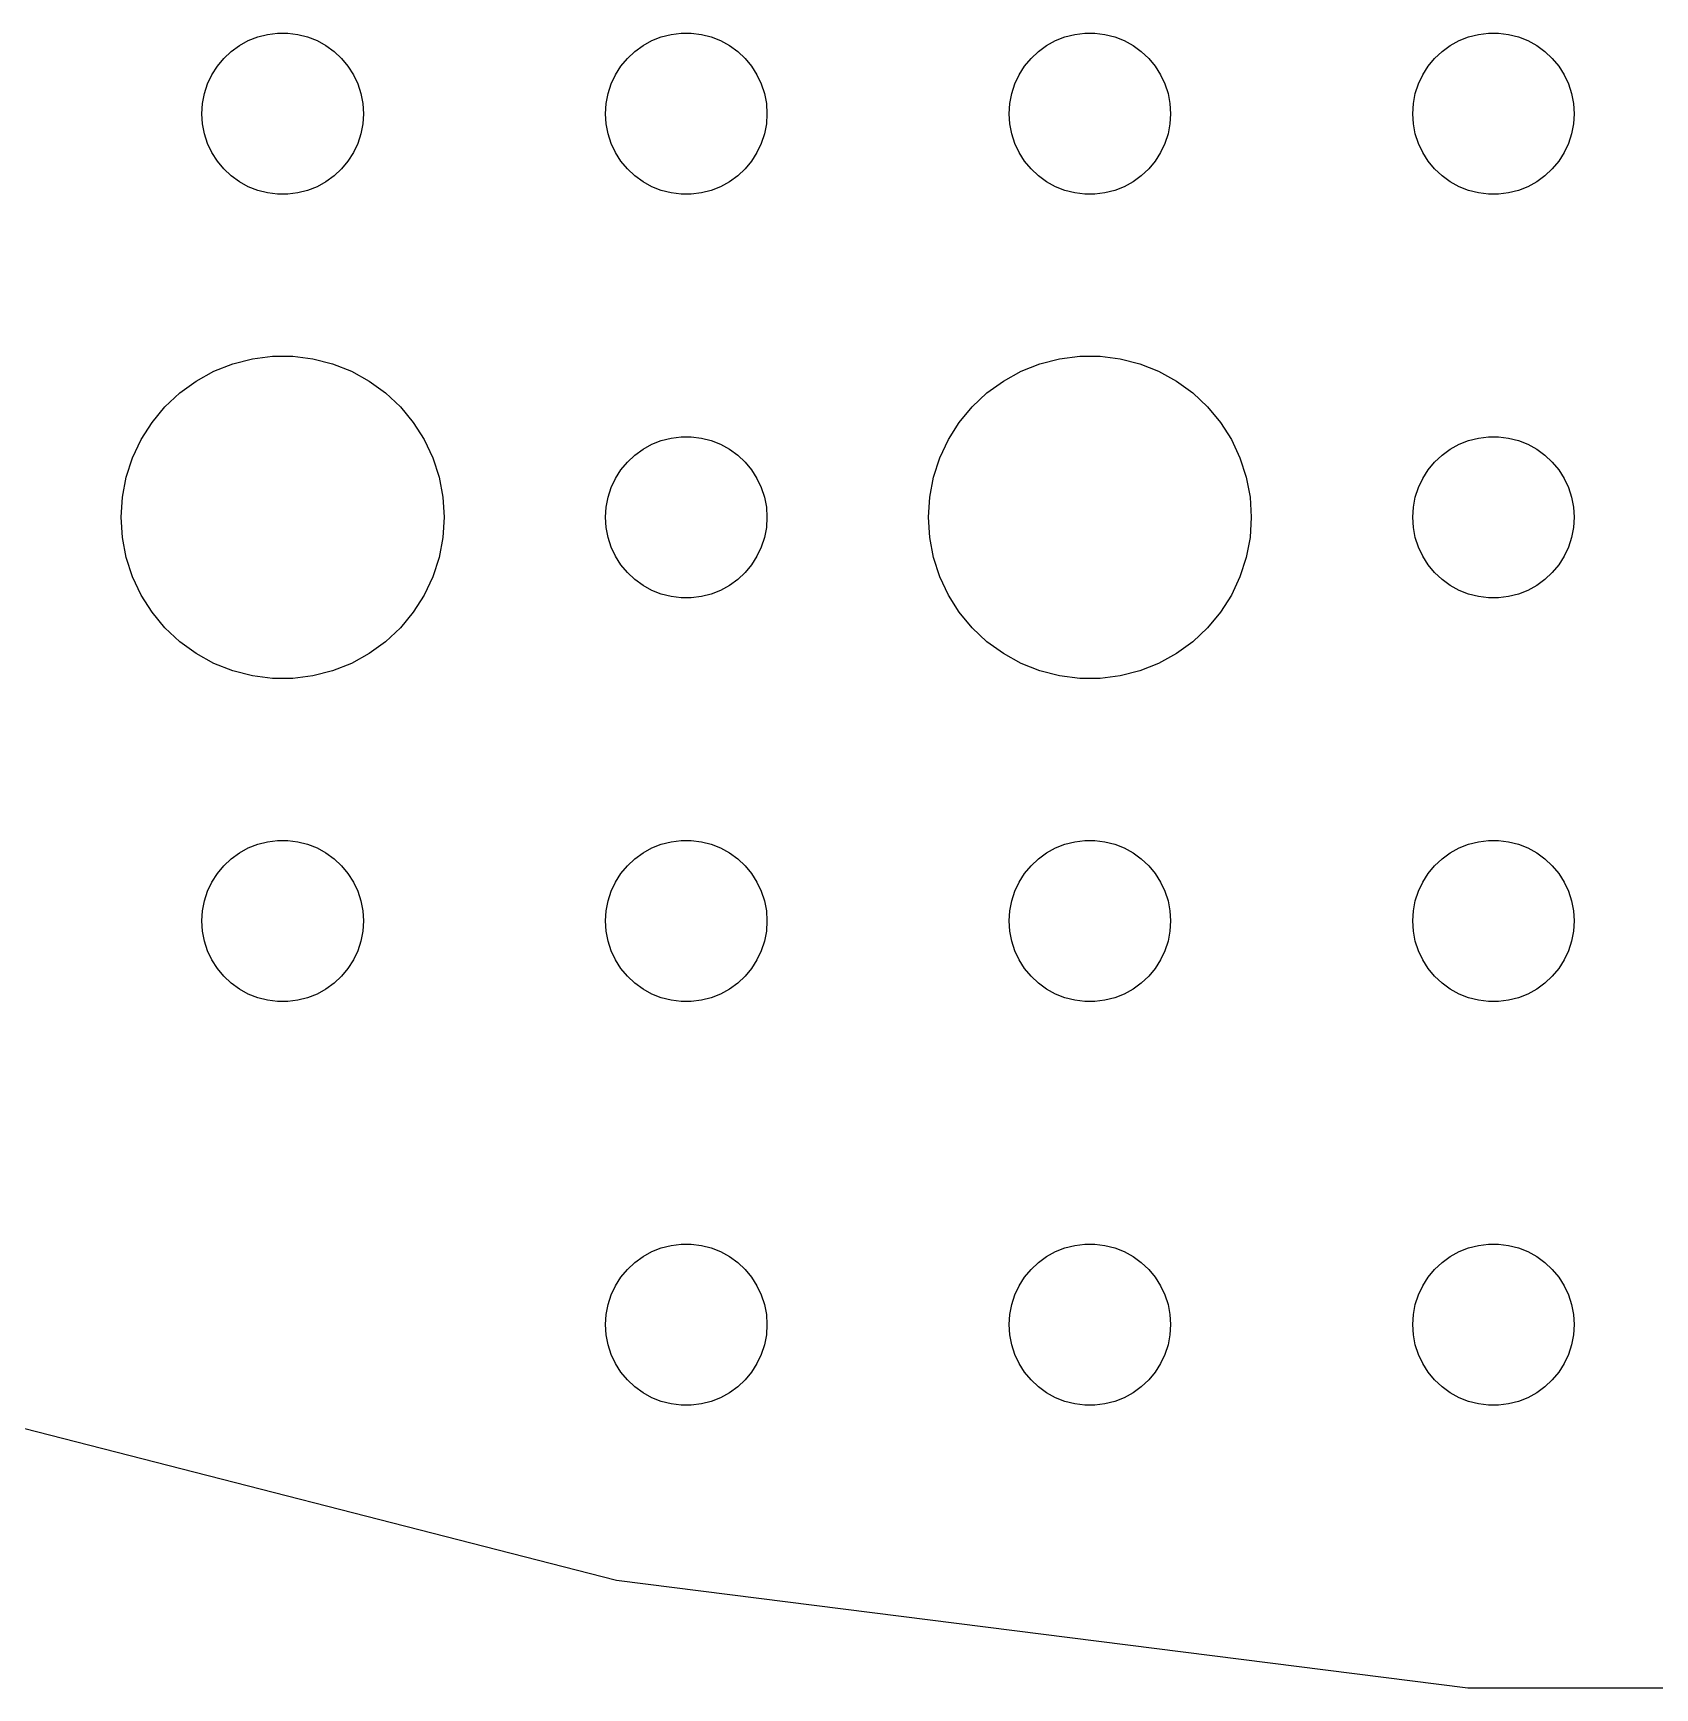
# Model space of a CAD drawing. Header units: metres. Extents: x -127 to 127, y -127 to 127.
# Drawn here: x -34.64 to -4.5, y -126.75 to -96 of the extents above; entities that cross this region are included whole.
import ezdxf

# ---------------------------------------------------------------- set-up
doc = ezdxf.new("R2010")
doc.units = ezdxf.units.M

msp = doc.modelspace()

# ---------------------------------------------------------------- linework, layer by layer
for p, q in [((-30.9561, -96.3442), (-30.8037, -96.2335)), ((-30.8037, -96.2335), (-30.6387, -96.1428)), ((-30.6387, -96.1428), (-30.4635, -96.0734)), ((-30.4635, -96.0734), (-30.2811, -96.0266)), ((-30.2811, -96.0266), (-30.0942, -96.003)), ((-30.0942, -96.003), (-29.9058, -96.003)), ((-29.9058, -96.003), (-29.7189, -96.0266)), ((-29.7189, -96.0266), (-29.5365, -96.0734)), ((-29.5365, -96.0734), (-29.3613, -96.1428)), ((-29.3613, -96.1428), (-29.1963, -96.2335)), ((-29.1963, -96.2335), (-29.0439, -96.3442)), ((-23.4561, -96.3442), (-23.3037, -96.2335)), ((-23.3037, -96.2335), (-23.1387, -96.1428)), ((-23.1387, -96.1428), (-22.9635, -96.0734)), ((-22.9635, -96.0734), (-22.7811, -96.0266)), ((-22.7811, -96.0266), (-22.5942, -96.003)), ((-22.5942, -96.003), (-22.4058, -96.003)), ((-22.4058, -96.003), (-22.2189, -96.0266)), ((-22.2189, -96.0266), (-22.0365, -96.0734)), ((-22.0365, -96.0734), (-21.8613, -96.1428)), ((-21.8613, -96.1428), (-21.6963, -96.2335)), ((-21.6963, -96.2335), (-21.5439, -96.3442)), ((-15.9561, -96.3442), (-15.8037, -96.2335)), ((-15.8037, -96.2335), (-15.6387, -96.1428)), ((-15.6387, -96.1428), (-15.4635, -96.0734)), ((-15.4635, -96.0734), (-15.2811, -96.0266)), ((-15.2811, -96.0266), (-15.0942, -96.003)), ((-15.0942, -96.003), (-14.9058, -96.003)), ((-14.9058, -96.003), (-14.7189, -96.0266)), ((-14.7189, -96.0266), (-14.5365, -96.0734)), ((-14.5365, -96.0734), (-14.3613, -96.1428)), ((-14.3613, -96.1428), (-14.1963, -96.2335)), ((-14.1963, -96.2335), (-14.0439, -96.3442)), ((-8.45613, -96.3442), (-8.30373, -96.2335)), ((-8.30373, -96.2335), (-8.13866, -96.1428)), ((-8.13866, -96.1428), (-7.96352, -96.0734)), ((-7.96352, -96.0734), (-7.78107, -96.0266)), ((-7.78107, -96.0266), (-7.59418, -96.003)), ((-7.59418, -96.003), (-7.40581, -96.003)), ((-7.40581, -96.003), (-7.21892, -96.0266)), ((-7.21892, -96.0266), (-7.03647, -96.0734)), ((-7.03647, -96.0734), (-6.86133, -96.1428)), ((-6.86133, -96.1428), (-6.69626, -96.2335)), ((-6.69626, -96.2335), (-6.54385, -96.3442)), ((-31.2135, -96.6183), (-31.0934, -96.4732)), ((-31.0934, -96.4732), (-30.9561, -96.3442)), ((-29.0439, -96.3442), (-28.9065, -96.4732)), ((-28.9065, -96.4732), (-28.7865, -96.6183)), ((-23.7135, -96.6183), (-23.5934, -96.4732)), ((-23.5934, -96.4732), (-23.4561, -96.3442)), ((-21.5439, -96.3442), (-21.4065, -96.4732)), ((-21.4065, -96.4732), (-21.2865, -96.6183)), ((-16.2135, -96.6183), (-16.0934, -96.4732)), ((-16.0934, -96.4732), (-15.9561, -96.3442)), ((-14.0439, -96.3442), (-13.9065, -96.4732)), ((-13.9065, -96.4732), (-13.7865, -96.6183)), ((-8.71352, -96.6183), (-8.59344, -96.4732)), ((-8.59344, -96.4732), (-8.45613, -96.3442)), ((-6.54385, -96.3442), (-6.40654, -96.4732)), ((-6.40654, -96.4732), (-6.28647, -96.6183)), ((-31.3947, -96.9478), (-31.3145, -96.7774)), ((-31.3145, -96.7774), (-31.2135, -96.6183)), ((-28.7865, -96.6183), (-28.6855, -96.7774)), ((-28.6855, -96.7774), (-28.6053, -96.9478)), ((-23.8947, -96.9478), (-23.8145, -96.7774)), ((-23.8145, -96.7774), (-23.7135, -96.6183)), ((-21.2865, -96.6183), (-21.1855, -96.7774)), ((-21.1855, -96.7774), (-21.1053, -96.9478)), ((-16.3947, -96.9478), (-16.3145, -96.7774)), ((-16.3145, -96.7774), (-16.2135, -96.6183)), ((-13.7865, -96.6183), (-13.6855, -96.7774)), ((-13.6855, -96.7774), (-13.6053, -96.9478)), ((-8.89465, -96.9478), (-8.81445, -96.7774)), ((-8.81445, -96.7774), (-8.71352, -96.6183)), ((-6.28647, -96.6183), (-6.18553, -96.7774)), ((-6.18553, -96.7774), (-6.10533, -96.9478)), ((-31.4882, -97.312), (-31.4529, -97.127)), ((-31.4529, -97.127), (-31.3947, -96.9478)), ((-28.6053, -96.9478), (-28.5471, -97.127)), ((-28.5471, -97.127), (-28.5118, -97.312)), ((-23.9882, -97.312), (-23.9529, -97.127)), ((-23.9529, -97.127), (-23.8947, -96.9478)), ((-21.1053, -96.9478), (-21.0471, -97.127)), ((-21.0471, -97.127), (-21.0118, -97.312)), ((-16.4882, -97.312), (-16.4529, -97.127)), ((-16.4529, -97.127), (-16.3947, -96.9478)), ((-13.6053, -96.9478), (-13.5471, -97.127)), ((-13.5471, -97.127), (-13.5118, -97.312)), ((-8.98816, -97.312), (-8.95287, -97.127)), ((-8.95287, -97.127), (-8.89465, -96.9478)), ((-6.10533, -96.9478), (-6.04712, -97.127)), ((-6.04712, -97.127), (-6.01183, -97.312)), ((-31.5, -97.5), (-31.4882, -97.312)), ((-28.5118, -97.312), (-28.5, -97.5)), ((-24, -97.5), (-23.9882, -97.312)), ((-21.0118, -97.312), (-21, -97.5)), ((-16.5, -97.5), (-16.4882, -97.312)), ((-13.5118, -97.312), (-13.5, -97.5)), ((-9, -97.5), (-8.98816, -97.312)), ((-6.01183, -97.312), (-6, -97.5)), ((-31.4882, -97.688), (-31.5, -97.5)), ((-31.4529, -97.873), (-31.4882, -97.688)), ((-28.5118, -97.688), (-28.5471, -97.873)), ((-28.5, -97.5), (-28.5118, -97.688)), ((-23.9882, -97.688), (-24, -97.5)), ((-23.9529, -97.873), (-23.9882, -97.688)), ((-21.0118, -97.688), (-21.0471, -97.873)), ((-21, -97.5), (-21.0118, -97.688)), ((-16.4882, -97.688), (-16.5, -97.5)), ((-16.4529, -97.873), (-16.4882, -97.688)), ((-13.5118, -97.688), (-13.5471, -97.873)), ((-13.5, -97.5), (-13.5118, -97.688)), ((-8.98816, -97.688), (-9, -97.5)), ((-8.95287, -97.873), (-8.98816, -97.688)), ((-6.01183, -97.688), (-6.04712, -97.873)), ((-6, -97.5), (-6.01183, -97.688)), ((-31.3947, -98.0522), (-31.4529, -97.873)), ((-31.3145, -98.2226), (-31.3947, -98.0522)), ((-28.6053, -98.0522), (-28.6855, -98.2226)), ((-28.5471, -97.873), (-28.6053, -98.0522)), ((-23.8947, -98.0522), (-23.9529, -97.873)), ((-23.8145, -98.2226), (-23.8947, -98.0522)), ((-21.1053, -98.0522), (-21.1855, -98.2226)), ((-21.0471, -97.873), (-21.1053, -98.0522)), ((-16.3947, -98.0522), (-16.4529, -97.873)), ((-16.3145, -98.2226), (-16.3947, -98.0522)), ((-13.6053, -98.0522), (-13.6855, -98.2226)), ((-13.5471, -97.873), (-13.6053, -98.0522)), ((-8.89465, -98.0522), (-8.95287, -97.873)), ((-8.81445, -98.2226), (-8.89465, -98.0522)), ((-6.10533, -98.0522), (-6.18553, -98.2226)), ((-6.04712, -97.873), (-6.10533, -98.0522)), ((-31.2135, -98.3817), (-31.3145, -98.2226)), ((-31.0934, -98.5268), (-31.2135, -98.3817)), ((-28.7865, -98.3817), (-28.9065, -98.5268)), ((-28.6855, -98.2226), (-28.7865, -98.3817)), ((-23.7135, -98.3817), (-23.8145, -98.2226)), ((-23.5934, -98.5268), (-23.7135, -98.3817)), ((-21.2865, -98.3817), (-21.4065, -98.5268)), ((-21.1855, -98.2226), (-21.2865, -98.3817)), ((-16.2135, -98.3817), (-16.3145, -98.2226)), ((-16.0934, -98.5268), (-16.2135, -98.3817)), ((-13.7865, -98.3817), (-13.9065, -98.5268)), ((-13.6855, -98.2226), (-13.7865, -98.3817)), ((-8.71352, -98.3817), (-8.81445, -98.2226)), ((-8.59344, -98.5268), (-8.71352, -98.3817)), ((-6.28647, -98.3817), (-6.40654, -98.5268)), ((-6.18553, -98.2226), (-6.28647, -98.3817)), ((-30.9561, -98.6558), (-31.0934, -98.5268)), ((-30.8037, -98.7665), (-30.9561, -98.6558)), ((-29.0439, -98.6558), (-29.1963, -98.7665)), ((-28.9065, -98.5268), (-29.0439, -98.6558)), ((-23.4561, -98.6558), (-23.5934, -98.5268)), ((-23.3037, -98.7665), (-23.4561, -98.6558)), ((-21.5439, -98.6558), (-21.6963, -98.7665)), ((-21.4065, -98.5268), (-21.5439, -98.6558)), ((-15.9561, -98.6558), (-16.0934, -98.5268)), ((-15.8037, -98.7665), (-15.9561, -98.6558)), ((-14.0439, -98.6558), (-14.1963, -98.7665)), ((-13.9065, -98.5268), (-14.0439, -98.6558)), ((-8.45613, -98.6558), (-8.59344, -98.5268)), ((-8.30373, -98.7665), (-8.45613, -98.6558)), ((-6.54385, -98.6558), (-6.69626, -98.7665)), ((-6.40654, -98.5268), (-6.54385, -98.6558)), ((-30.6387, -98.8572), (-30.8037, -98.7665)), ((-30.4635, -98.9266), (-30.6387, -98.8572)), ((-30.2811, -98.9734), (-30.4635, -98.9266)), ((-30.0942, -98.997), (-30.2811, -98.9734)), ((-29.9058, -98.997), (-30.0942, -98.997)), ((-29.7189, -98.9734), (-29.9058, -98.997)), ((-29.5365, -98.9266), (-29.7189, -98.9734)), ((-29.3613, -98.8572), (-29.5365, -98.9266)), ((-29.1963, -98.7665), (-29.3613, -98.8572)), ((-23.1387, -98.8572), (-23.3037, -98.7665)), ((-22.9635, -98.9266), (-23.1387, -98.8572)), ((-22.7811, -98.9734), (-22.9635, -98.9266)), ((-22.5942, -98.997), (-22.7811, -98.9734)), ((-22.4058, -98.997), (-22.5942, -98.997)), ((-22.2189, -98.9734), (-22.4058, -98.997)), ((-22.0365, -98.9266), (-22.2189, -98.9734)), ((-21.8613, -98.8572), (-22.0365, -98.9266)), ((-21.6963, -98.7665), (-21.8613, -98.8572)), ((-15.6387, -98.8572), (-15.8037, -98.7665)), ((-15.4635, -98.9266), (-15.6387, -98.8572)), ((-15.2811, -98.9734), (-15.4635, -98.9266)), ((-15.0942, -98.997), (-15.2811, -98.9734)), ((-14.9058, -98.997), (-15.0942, -98.997)), ((-14.7189, -98.9734), (-14.9058, -98.997)), ((-14.5365, -98.9266), (-14.7189, -98.9734)), ((-14.3613, -98.8572), (-14.5365, -98.9266)), ((-14.1963, -98.7665), (-14.3613, -98.8572)), ((-8.13866, -98.8572), (-8.30373, -98.7665)), ((-7.96352, -98.9266), (-8.13866, -98.8572)), ((-7.78107, -98.9734), (-7.96352, -98.9266)), ((-7.59418, -98.997), (-7.78107, -98.9734)), ((-7.40581, -98.997), (-7.59418, -98.997)), ((-7.21892, -98.9734), (-7.40581, -98.997)), ((-7.03647, -98.9266), (-7.21892, -98.9734)), ((-6.86133, -98.8572), (-7.03647, -98.9266)), ((-6.69626, -98.7665), (-6.86133, -98.8572)), ((-30.927, -102.147), (-30.5621, -102.053)), ((-30.5621, -102.053), (-30.1884, -102.006)), ((-30.1884, -102.006), (-29.8116, -102.006)), ((-29.8116, -102.006), (-29.4379, -102.053)), ((-29.4379, -102.053), (-29.0729, -102.147)), ((-15.927, -102.147), (-15.5621, -102.053)), ((-15.5621, -102.053), (-15.1884, -102.006)), ((-15.1884, -102.006), (-14.8116, -102.006)), ((-14.8116, -102.006), (-14.4379, -102.053)), ((-14.4379, -102.053), (-14.0729, -102.147)), ((-31.6075, -102.467), (-31.2773, -102.286)), ((-31.2773, -102.286), (-30.927, -102.147)), ((-29.0729, -102.147), (-28.7227, -102.286)), ((-28.7227, -102.286), (-28.3925, -102.467)), ((-16.6075, -102.467), (-16.2773, -102.286)), ((-16.2773, -102.286), (-15.927, -102.147)), ((-14.0729, -102.147), (-13.7227, -102.286)), ((-13.7227, -102.286), (-13.3925, -102.467)), ((-32.1869, -102.946), (-31.9123, -102.688)), ((-31.9123, -102.688), (-31.6075, -102.467)), ((-28.3925, -102.467), (-28.0877, -102.688)), ((-28.0877, -102.688), (-27.8131, -102.946)), ((-17.1869, -102.946), (-16.9123, -102.688)), ((-16.9123, -102.688), (-16.6075, -102.467)), ((-13.3925, -102.467), (-13.0877, -102.688)), ((-13.0877, -102.688), (-12.8131, -102.946)), ((-32.427, -103.237), (-32.1869, -102.946)), ((-27.8131, -102.946), (-27.5729, -103.237)), ((-17.427, -103.237), (-17.1869, -102.946)), ((-12.8131, -102.946), (-12.5729, -103.237)), ((-32.6289, -103.555), (-32.427, -103.237)), ((-27.5729, -103.237), (-27.3711, -103.555)), ((-17.6289, -103.555), (-17.427, -103.237)), ((-12.5729, -103.237), (-12.3711, -103.555)), ((-32.7893, -103.896), (-32.6289, -103.555)), ((-27.3711, -103.555), (-27.2107, -103.896)), ((-23.1387, -103.643), (-22.9635, -103.573)), ((-22.9635, -103.573), (-22.7811, -103.527)), ((-22.7811, -103.527), (-22.5942, -103.503)), ((-22.5942, -103.503), (-22.4058, -103.503)), ((-22.4058, -103.503), (-22.2189, -103.527)), ((-22.2189, -103.527), (-22.0365, -103.573)), ((-22.0365, -103.573), (-21.8613, -103.643)), ((-17.7893, -103.896), (-17.6289, -103.555)), ((-12.3711, -103.555), (-12.2107, -103.896)), ((-8.13866, -103.643), (-7.96352, -103.573)), ((-7.96352, -103.573), (-7.78107, -103.527)), ((-7.78107, -103.527), (-7.59418, -103.503)), ((-7.59418, -103.503), (-7.40581, -103.503)), ((-7.40581, -103.503), (-7.21892, -103.527)), ((-7.21892, -103.527), (-7.03647, -103.573)), ((-7.03647, -103.573), (-6.86133, -103.643)), ((-32.9057, -104.254), (-32.7893, -103.896)), ((-27.2107, -103.896), (-27.0942, -104.254)), ((-23.5934, -103.973), (-23.4561, -103.844)), ((-23.4561, -103.844), (-23.3037, -103.734)), ((-23.3037, -103.734), (-23.1387, -103.643)), ((-21.8613, -103.643), (-21.6963, -103.734)), ((-21.6963, -103.734), (-21.5439, -103.844)), ((-21.5439, -103.844), (-21.4065, -103.973)), ((-17.9057, -104.254), (-17.7893, -103.896)), ((-12.2107, -103.896), (-12.0942, -104.254)), ((-8.59344, -103.973), (-8.45613, -103.844)), ((-8.45613, -103.844), (-8.30373, -103.734)), ((-8.30373, -103.734), (-8.13866, -103.643)), ((-6.86133, -103.643), (-6.69626, -103.734)), ((-6.69626, -103.734), (-6.54385, -103.844)), ((-6.54385, -103.844), (-6.40654, -103.973)), ((-23.8145, -104.277), (-23.7135, -104.118)), ((-23.7135, -104.118), (-23.5934, -103.973)), ((-21.4065, -103.973), (-21.2865, -104.118)), ((-21.2865, -104.118), (-21.1855, -104.277)), ((-8.81445, -104.277), (-8.71352, -104.118)), ((-8.71352, -104.118), (-8.59344, -103.973)), ((-6.40654, -103.973), (-6.28647, -104.118)), ((-6.28647, -104.118), (-6.18553, -104.277)), ((-32.9763, -104.624), (-32.9057, -104.254)), ((-27.0942, -104.254), (-27.0237, -104.624)), ((-23.9529, -104.627), (-23.8947, -104.448)), ((-23.8947, -104.448), (-23.8145, -104.277)), ((-21.1855, -104.277), (-21.1053, -104.448)), ((-21.1053, -104.448), (-21.0471, -104.627)), ((-17.9763, -104.624), (-17.9057, -104.254)), ((-12.0942, -104.254), (-12.0237, -104.624)), ((-8.95287, -104.627), (-8.89465, -104.448)), ((-8.89465, -104.448), (-8.81445, -104.277)), ((-6.18553, -104.277), (-6.10533, -104.448)), ((-6.10533, -104.448), (-6.04712, -104.627)), ((-33, -105), (-32.9763, -104.624)), ((-27.0237, -104.624), (-27, -105)), ((-24, -105), (-23.9882, -104.812)), ((-23.9882, -104.812), (-23.9529, -104.627)), ((-21.0471, -104.627), (-21.0118, -104.812)), ((-21.0118, -104.812), (-21, -105)), ((-18, -105), (-17.9763, -104.624)), ((-12.0237, -104.624), (-12, -105)), ((-9, -105), (-8.98816, -104.812)), ((-8.98816, -104.812), (-8.95287, -104.627)), ((-6.04712, -104.627), (-6.01183, -104.812)), ((-6.01183, -104.812), (-6, -105)), ((-32.9763, -105.376), (-33, -105)), ((-27, -105), (-27.0237, -105.376)), ((-23.9882, -105.188), (-24, -105)), ((-21, -105), (-21.0118, -105.188)), ((-17.9763, -105.376), (-18, -105)), ((-12, -105), (-12.0237, -105.376)), ((-8.98816, -105.188), (-9, -105)), ((-6, -105), (-6.01183, -105.188)), ((-32.9057, -105.746), (-32.9763, -105.376)), ((-27.0237, -105.376), (-27.0942, -105.746)), ((-23.9529, -105.373), (-23.9882, -105.188)), ((-23.8947, -105.552), (-23.9529, -105.373)), ((-21.0471, -105.373), (-21.1053, -105.552)), ((-21.0118, -105.188), (-21.0471, -105.373)), ((-17.9057, -105.746), (-17.9763, -105.376)), ((-12.0237, -105.376), (-12.0942, -105.746)), ((-8.95287, -105.373), (-8.98816, -105.188)), ((-8.89465, -105.552), (-8.95287, -105.373)), ((-6.04712, -105.373), (-6.10533, -105.552)), ((-6.01183, -105.188), (-6.04712, -105.373)), ((-32.7893, -106.104), (-32.9057, -105.746)), ((-27.0942, -105.746), (-27.2107, -106.104)), ((-23.8145, -105.723), (-23.8947, -105.552)), ((-23.7135, -105.882), (-23.8145, -105.723)), ((-21.1855, -105.723), (-21.2865, -105.882)), ((-21.1053, -105.552), (-21.1855, -105.723)), ((-17.7893, -106.104), (-17.9057, -105.746)), ((-12.0942, -105.746), (-12.2107, -106.104)), ((-8.81445, -105.723), (-8.89465, -105.552)), ((-8.71352, -105.882), (-8.81445, -105.723)), ((-6.18553, -105.723), (-6.28647, -105.882)), ((-6.10533, -105.552), (-6.18553, -105.723)), ((-23.5934, -106.027), (-23.7135, -105.882)), ((-23.4561, -106.156), (-23.5934, -106.027)), ((-21.4065, -106.027), (-21.5439, -106.156)), ((-21.2865, -105.882), (-21.4065, -106.027)), ((-8.59344, -106.027), (-8.71352, -105.882)), ((-8.45613, -106.156), (-8.59344, -106.027)), ((-6.40654, -106.027), (-6.54385, -106.156)), ((-6.28647, -105.882), (-6.40654, -106.027)), ((-32.6289, -106.445), (-32.7893, -106.104)), ((-27.2107, -106.104), (-27.3711, -106.445)), ((-23.3037, -106.266), (-23.4561, -106.156)), ((-23.1387, -106.357), (-23.3037, -106.266)), ((-22.9635, -106.427), (-23.1387, -106.357)), ((-21.8613, -106.357), (-22.0365, -106.427)), ((-21.6963, -106.266), (-21.8613, -106.357)), ((-21.5439, -106.156), (-21.6963, -106.266)), ((-17.6289, -106.445), (-17.7893, -106.104)), ((-12.2107, -106.104), (-12.3711, -106.445)), ((-8.30373, -106.266), (-8.45613, -106.156)), ((-8.13866, -106.357), (-8.30373, -106.266)), ((-7.96352, -106.427), (-8.13866, -106.357)), ((-6.86133, -106.357), (-7.03647, -106.427)), ((-6.69626, -106.266), (-6.86133, -106.357)), ((-6.54385, -106.156), (-6.69626, -106.266)), ((-32.427, -106.763), (-32.6289, -106.445)), ((-27.3711, -106.445), (-27.5729, -106.763)), ((-22.7811, -106.473), (-22.9635, -106.427)), ((-22.5942, -106.497), (-22.7811, -106.473)), ((-22.4058, -106.497), (-22.5942, -106.497)), ((-22.2189, -106.473), (-22.4058, -106.497)), ((-22.0365, -106.427), (-22.2189, -106.473)), ((-17.427, -106.763), (-17.6289, -106.445)), ((-12.3711, -106.445), (-12.5729, -106.763)), ((-7.78107, -106.473), (-7.96352, -106.427)), ((-7.59418, -106.497), (-7.78107, -106.473)), ((-7.40581, -106.497), (-7.59418, -106.497)), ((-7.21892, -106.473), (-7.40581, -106.497)), ((-7.03647, -106.427), (-7.21892, -106.473)), ((-32.1869, -107.054), (-32.427, -106.763)), ((-27.5729, -106.763), (-27.8131, -107.054)), ((-17.1869, -107.054), (-17.427, -106.763)), ((-12.5729, -106.763), (-12.8131, -107.054)), ((-31.9123, -107.312), (-32.1869, -107.054)), ((-27.8131, -107.054), (-28.0877, -107.312)), ((-16.9123, -107.312), (-17.1869, -107.054)), ((-12.8131, -107.054), (-13.0877, -107.312)), ((-31.6075, -107.533), (-31.9123, -107.312)), ((-31.2773, -107.714), (-31.6075, -107.533)), ((-28.3925, -107.533), (-28.7227, -107.714)), ((-28.0877, -107.312), (-28.3925, -107.533)), ((-16.6075, -107.533), (-16.9123, -107.312)), ((-16.2773, -107.714), (-16.6075, -107.533)), ((-13.3925, -107.533), (-13.7227, -107.714)), ((-13.0877, -107.312), (-13.3925, -107.533)), ((-30.927, -107.853), (-31.2773, -107.714)), ((-30.5621, -107.947), (-30.927, -107.853)), ((-29.0729, -107.853), (-29.4379, -107.947)), ((-28.7227, -107.714), (-29.0729, -107.853)), ((-15.927, -107.853), (-16.2773, -107.714)), ((-15.5621, -107.947), (-15.927, -107.853)), ((-14.0729, -107.853), (-14.4379, -107.947)), ((-13.7227, -107.714), (-14.0729, -107.853)), ((-30.1884, -107.994), (-30.5621, -107.947)), ((-29.8116, -107.994), (-30.1884, -107.994)), ((-29.4379, -107.947), (-29.8116, -107.994)), ((-15.1884, -107.994), (-15.5621, -107.947)), ((-14.8116, -107.994), (-15.1884, -107.994)), ((-14.4379, -107.947), (-14.8116, -107.994)), ((-30.9561, -111.344), (-30.8037, -111.234)), ((-30.8037, -111.234), (-30.6387, -111.143)), ((-30.6387, -111.143), (-30.4635, -111.073)), ((-30.4635, -111.073), (-30.2811, -111.027)), ((-30.2811, -111.027), (-30.0942, -111.003)), ((-30.0942, -111.003), (-29.9058, -111.003)), ((-29.9058, -111.003), (-29.7189, -111.027)), ((-29.7189, -111.027), (-29.5365, -111.073)), ((-29.5365, -111.073), (-29.3613, -111.143)), ((-29.3613, -111.143), (-29.1963, -111.234)), ((-29.1963, -111.234), (-29.0439, -111.344)), ((-23.4561, -111.344), (-23.3037, -111.234)), ((-23.3037, -111.234), (-23.1387, -111.143)), ((-23.1387, -111.143), (-22.9635, -111.073)), ((-22.9635, -111.073), (-22.7811, -111.027)), ((-22.7811, -111.027), (-22.5942, -111.003)), ((-22.5942, -111.003), (-22.4058, -111.003)), ((-22.4058, -111.003), (-22.2189, -111.027)), ((-22.2189, -111.027), (-22.0365, -111.073)), ((-22.0365, -111.073), (-21.8613, -111.143)), ((-21.8613, -111.143), (-21.6963, -111.234)), ((-21.6963, -111.234), (-21.5439, -111.344)), ((-15.9561, -111.344), (-15.8037, -111.234)), ((-15.8037, -111.234), (-15.6387, -111.143)), ((-15.6387, -111.143), (-15.4635, -111.073)), ((-15.4635, -111.073), (-15.2811, -111.027)), ((-15.2811, -111.027), (-15.0942, -111.003)), ((-15.0942, -111.003), (-14.9058, -111.003)), ((-14.9058, -111.003), (-14.7189, -111.027)), ((-14.7189, -111.027), (-14.5365, -111.073)), ((-14.5365, -111.073), (-14.3613, -111.143)), ((-14.3613, -111.143), (-14.1963, -111.234)), ((-14.1963, -111.234), (-14.0439, -111.344)), ((-8.45613, -111.344), (-8.30373, -111.234)), ((-8.30373, -111.234), (-8.13866, -111.143)), ((-8.13866, -111.143), (-7.96352, -111.073)), ((-7.96352, -111.073), (-7.78107, -111.027)), ((-7.78107, -111.027), (-7.59418, -111.003)), ((-7.59418, -111.003), (-7.40581, -111.003)), ((-7.40581, -111.003), (-7.21892, -111.027)), ((-7.21892, -111.027), (-7.03647, -111.073)), ((-7.03647, -111.073), (-6.86133, -111.143)), ((-6.86133, -111.143), (-6.69626, -111.234)), ((-6.69626, -111.234), (-6.54385, -111.344)), ((-31.2135, -111.618), (-31.0934, -111.473)), ((-31.0934, -111.473), (-30.9561, -111.344)), ((-29.0439, -111.344), (-28.9065, -111.473)), ((-28.9065, -111.473), (-28.7865, -111.618)), ((-23.7135, -111.618), (-23.5934, -111.473)), ((-23.5934, -111.473), (-23.4561, -111.344)), ((-21.5439, -111.344), (-21.4065, -111.473)), ((-21.4065, -111.473), (-21.2865, -111.618)), ((-16.2135, -111.618), (-16.0934, -111.473)), ((-16.0934, -111.473), (-15.9561, -111.344)), ((-14.0439, -111.344), (-13.9065, -111.473)), ((-13.9065, -111.473), (-13.7865, -111.618)), ((-8.71352, -111.618), (-8.59344, -111.473)), ((-8.59344, -111.473), (-8.45613, -111.344)), ((-6.54385, -111.344), (-6.40654, -111.473)), ((-6.40654, -111.473), (-6.28647, -111.618)), ((-31.3947, -111.948), (-31.3145, -111.777)), ((-31.3145, -111.777), (-31.2135, -111.618)), ((-28.7865, -111.618), (-28.6855, -111.777)), ((-28.6855, -111.777), (-28.6053, -111.948)), ((-23.8947, -111.948), (-23.8145, -111.777)), ((-23.8145, -111.777), (-23.7135, -111.618)), ((-21.2865, -111.618), (-21.1855, -111.777)), ((-21.1855, -111.777), (-21.1053, -111.948)), ((-16.3947, -111.948), (-16.3145, -111.777)), ((-16.3145, -111.777), (-16.2135, -111.618)), ((-13.7865, -111.618), (-13.6855, -111.777)), ((-13.6855, -111.777), (-13.6053, -111.948)), ((-8.89465, -111.948), (-8.81445, -111.777)), ((-8.81445, -111.777), (-8.71352, -111.618)), ((-6.28647, -111.618), (-6.18553, -111.777)), ((-6.18553, -111.777), (-6.10533, -111.948)), ((-31.4882, -112.312), (-31.4529, -112.127)), ((-31.4529, -112.127), (-31.3947, -111.948)), ((-28.6053, -111.948), (-28.5471, -112.127)), ((-28.5471, -112.127), (-28.5118, -112.312)), ((-23.9882, -112.312), (-23.9529, -112.127)), ((-23.9529, -112.127), (-23.8947, -111.948)), ((-21.1053, -111.948), (-21.0471, -112.127)), ((-21.0471, -112.127), (-21.0118, -112.312)), ((-16.4882, -112.312), (-16.4529, -112.127)), ((-16.4529, -112.127), (-16.3947, -111.948)), ((-13.6053, -111.948), (-13.5471, -112.127)), ((-13.5471, -112.127), (-13.5118, -112.312)), ((-8.98816, -112.312), (-8.95287, -112.127)), ((-8.95287, -112.127), (-8.89465, -111.948)), ((-6.10533, -111.948), (-6.04712, -112.127)), ((-6.04712, -112.127), (-6.01183, -112.312)), ((-31.5, -112.5), (-31.4882, -112.312)), ((-31.4882, -112.688), (-31.5, -112.5)), ((-28.5118, -112.312), (-28.5, -112.5)), ((-28.5, -112.5), (-28.5118, -112.688)), ((-24, -112.5), (-23.9882, -112.312)), ((-23.9882, -112.688), (-24, -112.5)), ((-21.0118, -112.312), (-21, -112.5)), ((-21, -112.5), (-21.0118, -112.688)), ((-16.5, -112.5), (-16.4882, -112.312)), ((-16.4882, -112.688), (-16.5, -112.5)), ((-13.5118, -112.312), (-13.5, -112.5)), ((-13.5, -112.5), (-13.5118, -112.688)), ((-9, -112.5), (-8.98816, -112.312)), ((-8.98816, -112.688), (-9, -112.5)), ((-6.01183, -112.312), (-6, -112.5)), ((-6, -112.5), (-6.01183, -112.688)), ((-31.4529, -112.873), (-31.4882, -112.688)), ((-28.5118, -112.688), (-28.5471, -112.873)), ((-23.9529, -112.873), (-23.9882, -112.688)), ((-21.0118, -112.688), (-21.0471, -112.873)), ((-16.4529, -112.873), (-16.4882, -112.688)), ((-13.5118, -112.688), (-13.5471, -112.873)), ((-8.95287, -112.873), (-8.98816, -112.688)), ((-6.01183, -112.688), (-6.04712, -112.873)), ((-31.3947, -113.052), (-31.4529, -112.873)), ((-31.3145, -113.223), (-31.3947, -113.052)), ((-28.6053, -113.052), (-28.6855, -113.223)), ((-28.5471, -112.873), (-28.6053, -113.052)), ((-23.8947, -113.052), (-23.9529, -112.873)), ((-23.8145, -113.223), (-23.8947, -113.052)), ((-21.1053, -113.052), (-21.1855, -113.223)), ((-21.0471, -112.873), (-21.1053, -113.052)), ((-16.3947, -113.052), (-16.4529, -112.873)), ((-16.3145, -113.223), (-16.3947, -113.052)), ((-13.6053, -113.052), (-13.6855, -113.223)), ((-13.5471, -112.873), (-13.6053, -113.052)), ((-8.89465, -113.052), (-8.95287, -112.873)), ((-8.81445, -113.223), (-8.89465, -113.052)), ((-6.10533, -113.052), (-6.18553, -113.223)), ((-6.04712, -112.873), (-6.10533, -113.052)), ((-31.2135, -113.382), (-31.3145, -113.223)), ((-31.0934, -113.527), (-31.2135, -113.382)), ((-28.7865, -113.382), (-28.9065, -113.527)), ((-28.6855, -113.223), (-28.7865, -113.382)), ((-23.7135, -113.382), (-23.8145, -113.223)), ((-23.5934, -113.527), (-23.7135, -113.382)), ((-21.2865, -113.382), (-21.4065, -113.527)), ((-21.1855, -113.223), (-21.2865, -113.382)), ((-16.2135, -113.382), (-16.3145, -113.223)), ((-16.0934, -113.527), (-16.2135, -113.382)), ((-13.7865, -113.382), (-13.9065, -113.527)), ((-13.6855, -113.223), (-13.7865, -113.382)), ((-8.71352, -113.382), (-8.81445, -113.223)), ((-8.59344, -113.527), (-8.71352, -113.382)), ((-6.28647, -113.382), (-6.40654, -113.527)), ((-6.18553, -113.223), (-6.28647, -113.382)), ((-30.9561, -113.656), (-31.0934, -113.527)), ((-30.8037, -113.766), (-30.9561, -113.656)), ((-29.0439, -113.656), (-29.1963, -113.766)), ((-28.9065, -113.527), (-29.0439, -113.656)), ((-23.4561, -113.656), (-23.5934, -113.527)), ((-23.3037, -113.766), (-23.4561, -113.656)), ((-21.5439, -113.656), (-21.6963, -113.766)), ((-21.4065, -113.527), (-21.5439, -113.656)), ((-15.9561, -113.656), (-16.0934, -113.527)), ((-15.8037, -113.766), (-15.9561, -113.656)), ((-14.0439, -113.656), (-14.1963, -113.766)), ((-13.9065, -113.527), (-14.0439, -113.656)), ((-8.45613, -113.656), (-8.59344, -113.527)), ((-8.30373, -113.766), (-8.45613, -113.656)), ((-6.54385, -113.656), (-6.69626, -113.766)), ((-6.40654, -113.527), (-6.54385, -113.656)), ((-30.6387, -113.857), (-30.8037, -113.766)), ((-30.4635, -113.927), (-30.6387, -113.857)), ((-30.2811, -113.973), (-30.4635, -113.927)), ((-30.0942, -113.997), (-30.2811, -113.973)), ((-29.9058, -113.997), (-30.0942, -113.997)), ((-29.7189, -113.973), (-29.9058, -113.997)), ((-29.5365, -113.927), (-29.7189, -113.973)), ((-29.3613, -113.857), (-29.5365, -113.927)), ((-29.1963, -113.766), (-29.3613, -113.857)), ((-23.1387, -113.857), (-23.3037, -113.766)), ((-22.9635, -113.927), (-23.1387, -113.857)), ((-22.7811, -113.973), (-22.9635, -113.927)), ((-22.5942, -113.997), (-22.7811, -113.973)), ((-22.4058, -113.997), (-22.5942, -113.997)), ((-22.2189, -113.973), (-22.4058, -113.997)), ((-22.0365, -113.927), (-22.2189, -113.973)), ((-21.8613, -113.857), (-22.0365, -113.927)), ((-21.6963, -113.766), (-21.8613, -113.857)), ((-15.6387, -113.857), (-15.8037, -113.766)), ((-15.4635, -113.927), (-15.6387, -113.857)), ((-15.2811, -113.973), (-15.4635, -113.927)), ((-15.0942, -113.997), (-15.2811, -113.973)), ((-14.9058, -113.997), (-15.0942, -113.997)), ((-14.7189, -113.973), (-14.9058, -113.997)), ((-14.5365, -113.927), (-14.7189, -113.973)), ((-14.3613, -113.857), (-14.5365, -113.927)), ((-14.1963, -113.766), (-14.3613, -113.857)), ((-8.13866, -113.857), (-8.30373, -113.766)), ((-7.96352, -113.927), (-8.13866, -113.857)), ((-7.78107, -113.973), (-7.96352, -113.927)), ((-7.59418, -113.997), (-7.78107, -113.973)), ((-7.40581, -113.997), (-7.59418, -113.997)), ((-7.21892, -113.973), (-7.40581, -113.997)), ((-7.03647, -113.927), (-7.21892, -113.973)), ((-6.86133, -113.857), (-7.03647, -113.927)), ((-6.69626, -113.766), (-6.86133, -113.857)), ((-23.3037, -118.734), (-23.1387, -118.643)), ((-23.1387, -118.643), (-22.9635, -118.573)), ((-22.9635, -118.573), (-22.7811, -118.527)), ((-22.7811, -118.527), (-22.5942, -118.503)), ((-22.5942, -118.503), (-22.4058, -118.503)), ((-22.4058, -118.503), (-22.2189, -118.527)), ((-22.2189, -118.527), (-22.0365, -118.573)), ((-22.0365, -118.573), (-21.8613, -118.643)), ((-21.8613, -118.643), (-21.6963, -118.734)), ((-15.8037, -118.734), (-15.6387, -118.643)), ((-15.6387, -118.643), (-15.4635, -118.573)), ((-15.4635, -118.573), (-15.2811, -118.527)), ((-15.2811, -118.527), (-15.0942, -118.503)), ((-15.0942, -118.503), (-14.9058, -118.503)), ((-14.9058, -118.503), (-14.7189, -118.527)), ((-14.7189, -118.527), (-14.5365, -118.573)), ((-14.5365, -118.573), (-14.3613, -118.643)), ((-14.3613, -118.643), (-14.1963, -118.734)), ((-8.30373, -118.734), (-8.13866, -118.643)), ((-8.13866, -118.643), (-7.96352, -118.573)), ((-7.96352, -118.573), (-7.78107, -118.527)), ((-7.78107, -118.527), (-7.59418, -118.503)), ((-7.59418, -118.503), (-7.40581, -118.503)), ((-7.40581, -118.503), (-7.21892, -118.527)), ((-7.21892, -118.527), (-7.03647, -118.573)), ((-7.03647, -118.573), (-6.86133, -118.643)), ((-6.86133, -118.643), (-6.69626, -118.734)), ((-23.7135, -119.118), (-23.5934, -118.973)), ((-23.5934, -118.973), (-23.4561, -118.844)), ((-23.4561, -118.844), (-23.3037, -118.734)), ((-21.6963, -118.734), (-21.5439, -118.844)), ((-21.5439, -118.844), (-21.4065, -118.973)), ((-21.4065, -118.973), (-21.2865, -119.118)), ((-16.2135, -119.118), (-16.0934, -118.973)), ((-16.0934, -118.973), (-15.9561, -118.844)), ((-15.9561, -118.844), (-15.8037, -118.734)), ((-14.1963, -118.734), (-14.0439, -118.844)), ((-14.0439, -118.844), (-13.9065, -118.973)), ((-13.9065, -118.973), (-13.7865, -119.118)), ((-8.71352, -119.118), (-8.59344, -118.973)), ((-8.59344, -118.973), (-8.45613, -118.844)), ((-8.45613, -118.844), (-8.30373, -118.734)), ((-6.69626, -118.734), (-6.54385, -118.844)), ((-6.54385, -118.844), (-6.40654, -118.973)), ((-6.40654, -118.973), (-6.28647, -119.118)), ((-23.8947, -119.448), (-23.8145, -119.277)), ((-23.8145, -119.277), (-23.7135, -119.118)), ((-21.2865, -119.118), (-21.1855, -119.277)), ((-21.1855, -119.277), (-21.1053, -119.448)), ((-16.3947, -119.448), (-16.3145, -119.277)), ((-16.3145, -119.277), (-16.2135, -119.118)), ((-13.7865, -119.118), (-13.6855, -119.277)), ((-13.6855, -119.277), (-13.6053, -119.448)), ((-8.89465, -119.448), (-8.81445, -119.277)), ((-8.81445, -119.277), (-8.71352, -119.118)), ((-6.28647, -119.118), (-6.18553, -119.277)), ((-6.18553, -119.277), (-6.10533, -119.448)), ((-23.9529, -119.627), (-23.8947, -119.448)), ((-21.1053, -119.448), (-21.0471, -119.627)), ((-16.4529, -119.627), (-16.3947, -119.448)), ((-13.6053, -119.448), (-13.5471, -119.627)), ((-8.95287, -119.627), (-8.89465, -119.448)), ((-6.10533, -119.448), (-6.04712, -119.627)), ((-24, -120), (-23.9882, -119.812)), ((-23.9882, -119.812), (-23.9529, -119.627)), ((-21.0471, -119.627), (-21.0118, -119.812)), ((-21.0118, -119.812), (-21, -120)), ((-16.5, -120), (-16.4882, -119.812)), ((-16.4882, -119.812), (-16.4529, -119.627)), ((-13.5471, -119.627), (-13.5118, -119.812)), ((-13.5118, -119.812), (-13.5, -120)), ((-9, -120), (-8.98816, -119.812)), ((-8.98816, -119.812), (-8.95287, -119.627)), ((-6.04712, -119.627), (-6.01183, -119.812)), ((-6.01183, -119.812), (-6, -120)), ((-23.9882, -120.188), (-24, -120)), ((-23.9529, -120.373), (-23.9882, -120.188)), ((-21.0118, -120.188), (-21.0471, -120.373)), ((-21, -120), (-21.0118, -120.188)), ((-16.4882, -120.188), (-16.5, -120)), ((-16.4529, -120.373), (-16.4882, -120.188)), ((-13.5118, -120.188), (-13.5471, -120.373)), ((-13.5, -120), (-13.5118, -120.188)), ((-8.98816, -120.188), (-9, -120)), ((-8.95287, -120.373), (-8.98816, -120.188)), ((-6.01183, -120.188), (-6.04712, -120.373)), ((-6, -120), (-6.01183, -120.188)), ((-23.8947, -120.552), (-23.9529, -120.373)), ((-21.0471, -120.373), (-21.1053, -120.552)), ((-16.3947, -120.552), (-16.4529, -120.373)), ((-13.5471, -120.373), (-13.6053, -120.552)), ((-8.89465, -120.552), (-8.95287, -120.373)), ((-6.04712, -120.373), (-6.10533, -120.552)), ((-39.2451, -120.784), (-23.7974, -124.75)), ((-23.8145, -120.723), (-23.8947, -120.552)), ((-23.7135, -120.882), (-23.8145, -120.723)), ((-21.1855, -120.723), (-21.2865, -120.882)), ((-21.1053, -120.552), (-21.1855, -120.723)), ((-16.3145, -120.723), (-16.3947, -120.552)), ((-16.2135, -120.882), (-16.3145, -120.723)), ((-13.6855, -120.723), (-13.7865, -120.882)), ((-13.6053, -120.552), (-13.6855, -120.723)), ((-8.81445, -120.723), (-8.89465, -120.552)), ((-8.71352, -120.882), (-8.81445, -120.723)), ((-6.18553, -120.723), (-6.28647, -120.882)), ((-6.10533, -120.552), (-6.18553, -120.723)), ((-23.5934, -121.027), (-23.7135, -120.882)), ((-23.4561, -121.156), (-23.5934, -121.027)), ((-21.4065, -121.027), (-21.5439, -121.156)), ((-21.2865, -120.882), (-21.4065, -121.027)), ((-16.0934, -121.027), (-16.2135, -120.882)), ((-15.9561, -121.156), (-16.0934, -121.027)), ((-13.9065, -121.027), (-14.0439, -121.156)), ((-13.7865, -120.882), (-13.9065, -121.027)), ((-8.59344, -121.027), (-8.71352, -120.882)), ((-8.45613, -121.156), (-8.59344, -121.027)), ((-6.40654, -121.027), (-6.54385, -121.156)), ((-6.28647, -120.882), (-6.40654, -121.027)), ((-23.3037, -121.266), (-23.4561, -121.156)), ((-23.1387, -121.357), (-23.3037, -121.266)), ((-22.9635, -121.427), (-23.1387, -121.357)), ((-22.7811, -121.473), (-22.9635, -121.427)), ((-22.0365, -121.427), (-22.2189, -121.473)), ((-21.8613, -121.357), (-22.0365, -121.427)), ((-21.6963, -121.266), (-21.8613, -121.357)), ((-21.5439, -121.156), (-21.6963, -121.266)), ((-15.8037, -121.266), (-15.9561, -121.156)), ((-15.6387, -121.357), (-15.8037, -121.266)), ((-15.4635, -121.427), (-15.6387, -121.357)), ((-15.2811, -121.473), (-15.4635, -121.427)), ((-14.5365, -121.427), (-14.7189, -121.473)), ((-14.3613, -121.357), (-14.5365, -121.427)), ((-14.1963, -121.266), (-14.3613, -121.357)), ((-14.0439, -121.156), (-14.1963, -121.266)), ((-8.30373, -121.266), (-8.45613, -121.156)), ((-8.13866, -121.357), (-8.30373, -121.266)), ((-7.96352, -121.427), (-8.13866, -121.357)), ((-7.78107, -121.473), (-7.96352, -121.427)), ((-7.03647, -121.427), (-7.21892, -121.473)), ((-6.86133, -121.357), (-7.03647, -121.427)), ((-6.69626, -121.266), (-6.86133, -121.357)), ((-6.54385, -121.156), (-6.69626, -121.266)), ((-22.5942, -121.497), (-22.7811, -121.473)), ((-22.4058, -121.497), (-22.5942, -121.497)), ((-22.2189, -121.473), (-22.4058, -121.497)), ((-15.0942, -121.497), (-15.2811, -121.473)), ((-14.9058, -121.497), (-15.0942, -121.497)), ((-14.7189, -121.473), (-14.9058, -121.497)), ((-7.59418, -121.497), (-7.78107, -121.473)), ((-7.40581, -121.497), (-7.59418, -121.497)), ((-7.21892, -121.473), (-7.40581, -121.497)), ((-23.7974, -124.75), (-7.9744, -126.749)), ((-7.9744, -126.749), (7.9744, -126.749))]:
    msp.add_line(p, q)

doc.saveas('drawing.dxf')
